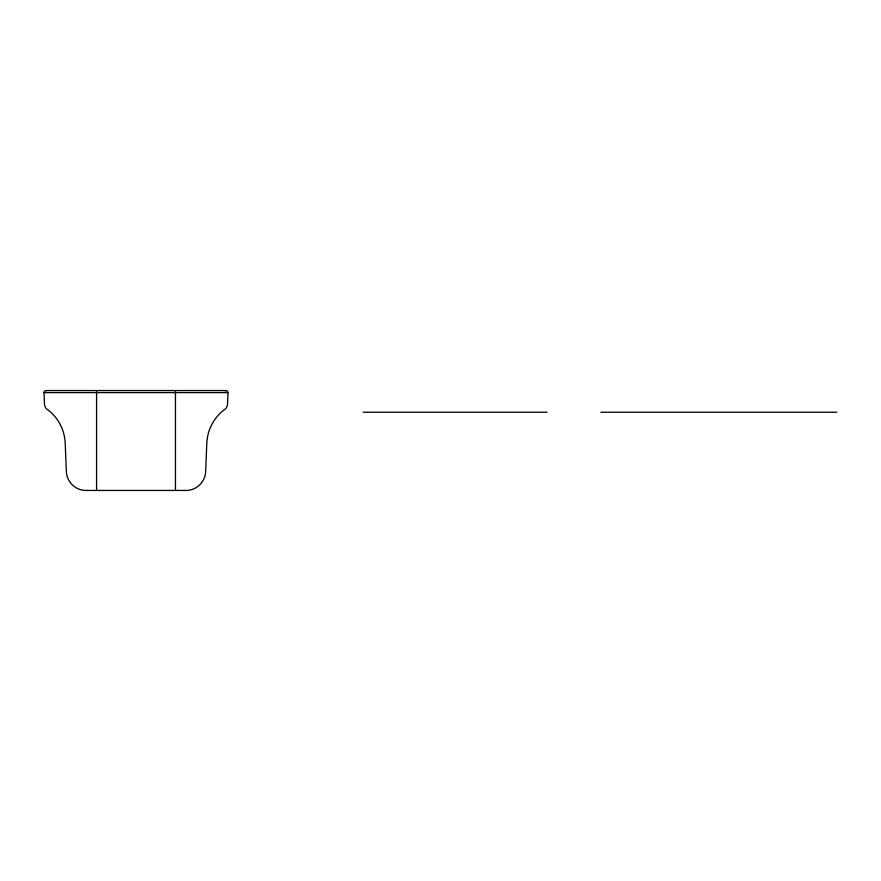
<?xml version="1.0" encoding="UTF-8"?>
<svg xmlns="http://www.w3.org/2000/svg" width="881" height="881" viewBox="0 0 881 881"><rect width="100%" height="100%" fill="white"/><g stroke="black" fill="none" stroke-linecap="round" stroke-linejoin="round"><path stroke-width="1.32" d="M175.451 390.635L175.451 490.442M225.107 390.779A1.971 1.971 0 0 1 227.97 392.607L227.518 404.258A6.574 6.574 0 0 1 224.853 409.302A44.369 44.369 0 0 0 206.804 443.275L205.669 471.5A19.723 19.723 0 0 1 185.968 490.442M46.054 390.558L225.965 390.558M86.052 490.442A19.723 19.723 0 0 1 66.339 471.5L65.216 443.275A44.369 44.369 0 0 0 47.167 409.302A6.574 6.574 0 0 1 44.491 404.258L44.05 392.607L227.937 392.607M363.203 412.231L547.123 412.231M600.875 412.231L836.84 412.231M86.228 490.442L185.792 490.442M96.569 390.602L96.569 490.442M44.05 392.607A1.971 1.971 0 0 1 46.737 390.701"/></g></svg>
